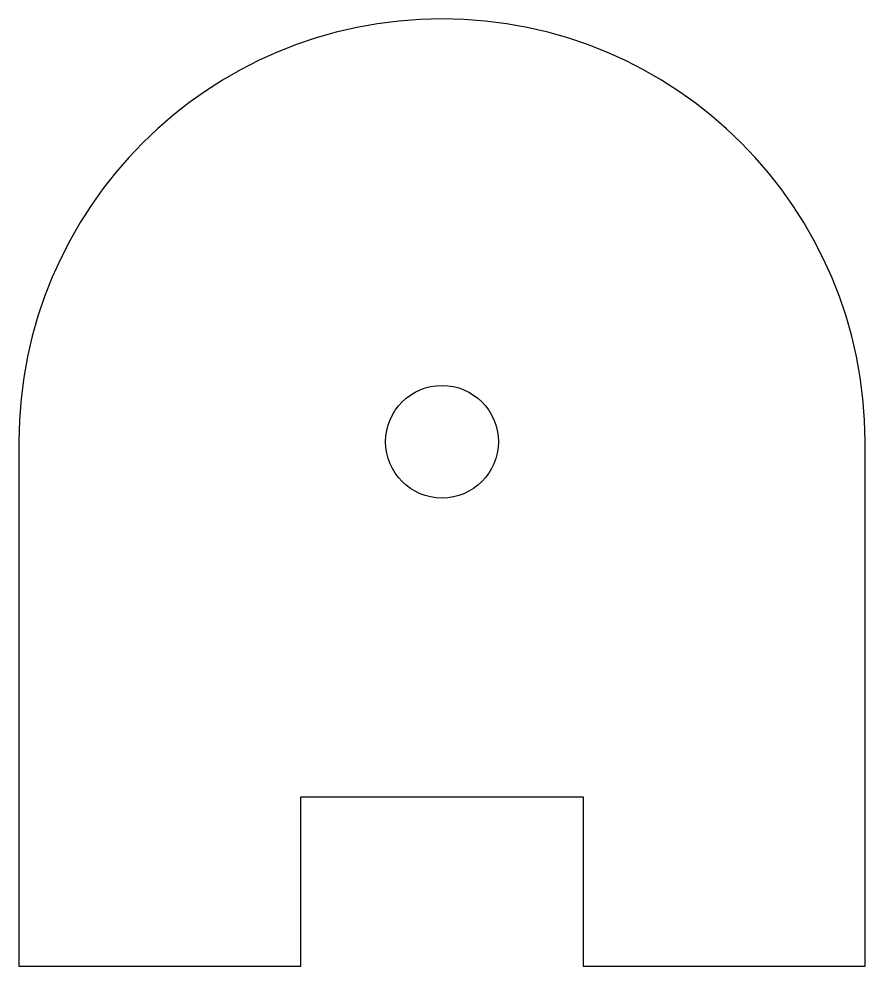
# Model space of a CAD drawing. Header units: millimetres. Extents: x 0 to 15, y 0 to 16.8.
import ezdxf

# ---------------------------------------------------------------- set-up
doc = ezdxf.new("R2010")
doc.units = ezdxf.units.MM
doc.layers.add('Corte exterior', color=1, linetype='Continuous', true_color=0xff0000)

msp = doc.modelspace()

# ---------------------------------------------------------------- linework, layer by layer
at = {"layer": 'Corte exterior'}
msp.add_lwpolyline([(0, 9.3), (0, 0), (5, 0), (5, 3), (10, 3), (10, 0), (15, 0), (15, 9.3, 1)], format="xyb", close=True, dxfattribs=at)
msp.add_circle((7.5, 9.3), 1, dxfattribs=at)

doc.saveas('drawing.dxf')
